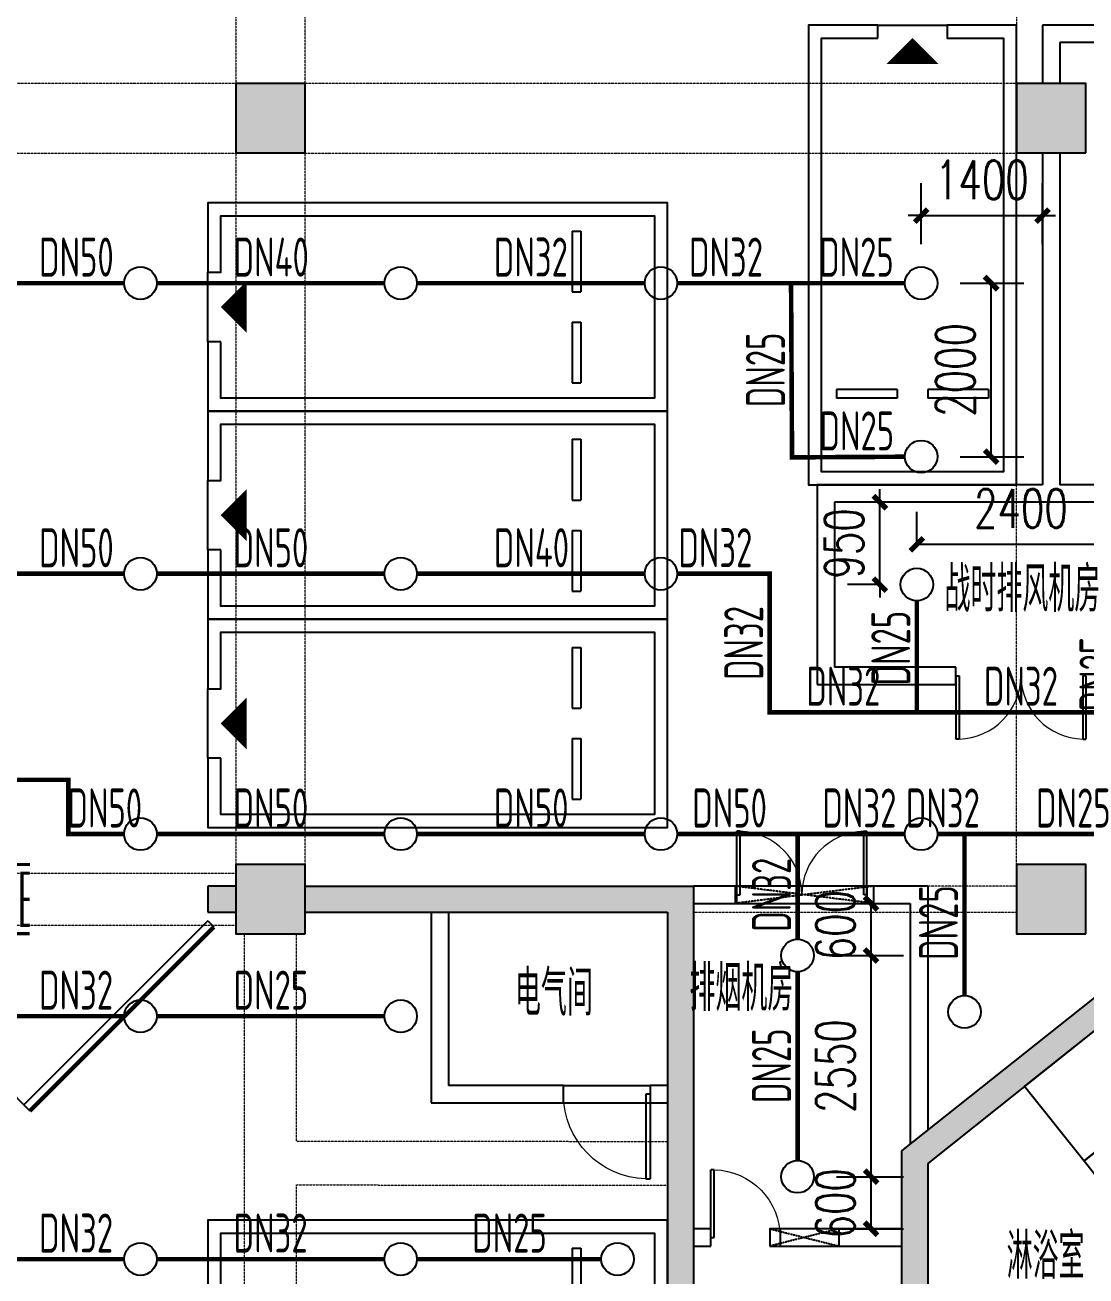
# Model space of a CAD drawing. Extents: x 6824721 to 16538177, y 2478193 to 6665639.
# Drawn here: x 8864383 to 8876614, y 2852107 to 2866526 of the extents above; entities that cross this region are included whole.
import ezdxf

# ---------------------------------------------------------------- set-up
doc = ezdxf.new("R2010")
doc.units = 0
doc.header["$LTSCALE"] = 10
doc.linetypes.add('DASH', pattern=[0.35, 0.25, -0.1])
for name, color, linetype in [('0-wo', 8, 'Continuous'), ('00-停车位', 67, 'Continuous'), ('PUB_HATCH', 8, 'Continuous'), ('S-梁-虚线', 4, 'DASH'), ('W-EQUIP_喷头', 7, 'Continuous'), ('W-PIPE-喷淋中', 6, 'Continuous'), ('W-TEXT_喷淋', 7, 'Continuous'), ('W-TWT_DIM', 3, 'Continuous'), ('W-VALVE_喷淋', 7, 'Continuous'), ('画水辅助', 6, 'Continuous')]:
    doc.layers.add(name, color=color, linetype=linetype)
doc.layers.add('钢梁', color=141, linetype='Continuous', lineweight=18)
doc.styles.add('8B2_02', font='tssdeng.shx', dxfattribs={"width": 0.7, "bigfont": 'TSSDCHN.shx'})
doc.styles.add('_TCH_DIM_T3', font='SIMPLEX', dxfattribs={"width": 0.705882, "bigfont": 'GBCBIG'})
doc.styles.add('_TWT_PIPEDN', font='TSSDENG', dxfattribs={"width": 0.8, "height": 3.5, "bigfont": 'TSSDCHN'})
doc.dimstyles.new('_TWT_ARCH&&150', dxfattribs={"dimtxt": 446.25, "dimasz": 150, "dimexe": 375, "dimexo": 450, "dimgap": 189.375, "dimtad": 1, "dimdec": 0, "dimzin": 0, "dimdsep": 46, "dimtxsty": '_TCH_DIM_T3', "dimblk": 'ARCHTICK', "dimcen": 0.09, "dimclrt": 7, "dimazin": 2, "dimtfac": 1, "dimtdec": 0, "dimtix": 1, "dimtmove": 2, "dimatfit": 3, "dimfxl": 0, "dimtolj": 1, "dimtzin": 0, "dimarcsym": 0})

# ---------------------------------------------------------------- blocks, each defined once
blk = doc.blocks.new('车位2400x5300')
at = {"layer": '00-停车位', "color": 251}
for p, q in [((-875, -1000), (-175, -1000)), ((-875, -1100), (-875, -1000)), ((-175, -1100), (-175, -1000)), ((175, -1000), (875, -1000)), ((175, -1100), (175, -1000)), ((875, -1100), (875, -1000)), ((-875, -1100), (-175, -1100)), ((175, -1100), (875, -1100)), ((400, -5300), (-400, -5300))]:
    blk.add_line(p, q, dxfattribs=at)
blk.add_lwpolyline([(400, -5150), (400, -5300), (1200, -5300), (1200, 0), (-1200, 0), (-1200, -5300), (-400, -5300), (-400, -5150), (-1050, -5150), (-1050, -150), (1050, -150), (1050, -5150), (400, -5150)], dxfattribs=at)
blk.add_lwpolyline([(0, -5150, 0, 600, 0), (0, -4850, 600, 600, 0)], format="xyseb", dxfattribs=at)
blk = doc.blocks.new('A$C405108C4')
at = {"color": 252, "linetype": 'DASH'}
for points in [[(165604, -87550), (164004, -87750)], [(165604, -87750), (164004, -87550)], [(165204, -91500), (164404, -91700)], [(164404, -91500), (165204, -91700)]]:
    blk.add_lwpolyline(points, dxfattribs=at)
at = {"layer": '画水辅助', "color": 4}
for points in [[(164004, -87750), (165604, -87750), (165604, -87550), (164004, -87550)], [(164404, -91700), (165204, -91700), (165204, -91500), (164404, -91500)]]:
    blk.add_lwpolyline(points, close=True, dxfattribs=at)
blk = doc.blocks.new('_FZH')
blk.add_lwpolyline([(-0.5, -0.5), (0.5, -0.5), (0.5, 0.5), (-0.5, 0.5)], close=True)
at = {"layer": 'PUB_HATCH'}
blk.add_solid([(-0.5, -0.5), (0.5, -0.5), (-0.5, 0.5), (0.5, 0.5)], dxfattribs=at)
blk = doc.blocks.new('$DorLib2D$00000091')
for p, q in [((-0.5, 0.0417), (-0.1464, 0.3952)), ((-0.1464, 0.3952), (-0.1582, 0.407)), ((0.1464, 0.3952), (0.1582, 0.407)), ((0.5, 0.0417), (0.1464, 0.3952)), ((-0.5, 0.0417), (-0.5118, 0.0535)), ((0.5, 0.0417), (0.5118, 0.0535))]:
    blk.add_line(p, q)
at = {"const_width": 0.00833}
for points in [[(-0.5118, 0.0535), (-0.1582, 0.407)], [(0.5118, 0.0535), (0.1582, 0.407)]]:
    blk.add_lwpolyline(points, dxfattribs=at)
for centre, start, end in [((-0.5, 0.0417), 0, 45), ((0.5, 0.0417), 135, 180)]:
    blk.add_arc(centre, 0.5, start, end)
blk = doc.blocks.new('$DorLib2D$00000002')
for p, q in [((-0.5, 0), (-0.5, 0.4875)), ((-0.475, 0.4875), (-0.5, 0.4875)), ((-0.475, 0), (-0.475, 0.4875)), ((0.475, 0), (0.475, 0.4875)), ((0.475, 0.4875), (0.5, 0.4875)), ((0.5, 0), (0.5, 0.4875)), ((-0.5, 0), (-0.475, 0)), ((0.5, 0), (0.475, 0))]:
    blk.add_line(p, q)
at = {"lineweight": 13}
for centre, start, end in [((-0.4875, 0), 0, 88.53072), ((0.4875, 0), 91.46928, 180)]:
    blk.add_arc(centre, 0.4875, start, end, dxfattribs=at)
blk = doc.blocks.new('$DorLib2D$00000001')
for p, q in [((0.45, 0.975), (0.5, 0.975)), ((0.45, 0), (0.45, 0.975)), ((0.5, 0), (0.5, 0.975)), ((0.5, 0), (0.45, 0))]:
    blk.add_line(p, q)
at = {"lineweight": 13}
blk.add_arc((0.475, 0), 0.975, 91.4693, 180, dxfattribs=at)
blk = doc.blocks.new('LIANGMOBAN')
at = {"layer": 'S-梁-虚线', "color": 8, "lineweight": 18}
for p, q in [((1997341, 160078), (1997341, 151878)), ((1998141, 151878), (1998141, 160078)), ((2006341, 160078), (2006341, 151878)), ((1997341, 151878), (1989141, 151878)), ((2006341, 151878), (1998141, 151878)), ((1989141, 151078), (1997341, 151078)), ((1997341, 151078), (1997341, 142878)), ((1998141, 142878), (1998141, 151078)), ((1998141, 151078), (2006341, 151078)), ((2006341, 142878), (2006341, 151078)), ((1989141, 142778), (1997341, 142778)), ((2006341, 142628), (2002627, 142628)), ((2002627, 142328), (2006341, 142328)), ((1989141, 142178), (1997341, 142178)), ((1997441, 133778), (1997441, 142078)), ((1998041, 139683), (1998041, 142078)), ((2002322, 139682), (1998041, 139683)), ((1998041, 133778), (1998041, 139183)), ((1998041, 139183), (2002321, 139182))]:
    blk.add_line(p, q, dxfattribs=at)
blk = doc.blocks.new('_ArchTick')
at = {"color": 0, "linetype": 'ByBlock', "const_width": 0.4}
blk.add_lwpolyline([(-0.5, -0.5), (0.5, 0.5)], dxfattribs=at)
blk = doc.blocks.new('*D534')
at = {"layer": 'Defpoints', "color": 0, "transparency": 16777216}
for p in [(8874238, 2861026), (8874664, 2861026), (8874664, 2860076)]:
    blk.add_point(p, dxfattribs=at)
at = {"layer": 'W-TWT_DIM', "color": 0, "lineweight": -2, "transparency": 16777216}
for p, q in [((8874238, 2861026), (8874238, 2861176)), ((8874214, 2861026), (8873863, 2861026)), ((8874238, 2860076), (8874238, 2861026)), ((8874214, 2860076), (8873863, 2860076)), ((8874238, 2860076), (8874238, 2859926))]:
    blk.add_line(p, q, dxfattribs=at)
at = {"layer": 'W-TWT_DIM', "color": 0, "lineweight": -2, "transparency": 16777216, "xscale": 150, "yscale": 150, "zscale": 150}
for p, rotation in [((8874238, 2861026), 270), ((8874238, 2860076), 90)]:
    blk.add_blockref('_ArchTick', p, dxfattribs=dict(at, rotation=rotation))
at = {"layer": 'W-TWT_DIM', "color": 7, "transparency": 16777216, "insert": (8873825, 2860551), "char_height": 446.2, "attachment_point": 5, "rotation": 90, "style": '_TCH_DIM_T3'}
blk.add_mtext('\\A1;950', dxfattribs=at)
blk = doc.blocks.new('*D535')
at = {"layer": 'Defpoints', "color": 0, "transparency": 16777216}
for p in [(8877064, 2860542), (8874664, 2860076), (8877064, 2860076)]:
    blk.add_point(p, dxfattribs=at)
at = {"layer": 'W-TWT_DIM', "color": 0, "lineweight": -2, "transparency": 16777216}
for p, q in [((8874664, 2860526), (8874664, 2860917)), ((8877064, 2860526), (8877064, 2860917)), ((8874664, 2860542), (8877064, 2860542))]:
    blk.add_line(p, q, dxfattribs=at)
at = {"layer": 'W-TWT_DIM', "color": 0, "lineweight": -2, "transparency": 16777216, "xscale": 150, "yscale": 150, "zscale": 150, "rotation": 180}
blk.add_blockref('_ArchTick', (8874664, 2860542), dxfattribs=at)
at = {"layer": 'W-TWT_DIM', "color": 0, "lineweight": -2, "transparency": 16777216, "xscale": 150, "yscale": 150, "zscale": 150}
blk.add_blockref('_ArchTick', (8877064, 2860542), dxfattribs=at)
at = {"layer": 'W-TWT_DIM', "color": 7, "transparency": 16777216, "insert": (8875864, 2860954), "char_height": 446.2, "attachment_point": 5, "style": '_TCH_DIM_T3'}
blk.add_mtext('\\A1;2400', dxfattribs=at)
blk = doc.blocks.new('*D1197')
at = {"layer": 'Defpoints', "color": 0, "transparency": 16777216}
for p in [(8874714, 2863551), (8875521, 2863551), (8874714, 2861551)]:
    blk.add_point(p, dxfattribs=at)
at = {"layer": 'W-TWT_DIM', "color": 0, "lineweight": -2, "transparency": 16777216}
for p, q in [((8875164, 2863551), (8875896, 2863551)), ((8875521, 2861551), (8875521, 2863551)), ((8875164, 2861551), (8875896, 2861551))]:
    blk.add_line(p, q, dxfattribs=at)
at = {"layer": 'W-TWT_DIM', "color": 0, "lineweight": -2, "transparency": 16777216, "xscale": 150, "yscale": 150, "zscale": 150}
for p, rotation in [((8875521, 2863551), 90), ((8875521, 2861551), 270)]:
    blk.add_blockref('_ArchTick', p, dxfattribs=dict(at, rotation=rotation))
at = {"layer": 'W-TWT_DIM', "color": 7, "transparency": 16777216, "insert": (8875108, 2862551), "char_height": 446.2, "attachment_point": 5, "rotation": 90, "style": '_TCH_DIM_T3'}
blk.add_mtext('\\A1;2000', dxfattribs=at)
blk = doc.blocks.new('*D1198')
at = {"layer": 'Defpoints', "color": 0, "transparency": 16777216}
for p in [(8876114, 2864329), (8874714, 2863551), (8876114, 2863551)]:
    blk.add_point(p, dxfattribs=at)
at = {"layer": 'W-TWT_DIM', "color": 0, "lineweight": -2, "transparency": 16777216}
for p, q in [((8874714, 2864001), (8874714, 2864704)), ((8876114, 2864001), (8876114, 2864704)), ((8874714, 2864329), (8874564, 2864329)), ((8874714, 2864329), (8876114, 2864329)), ((8876114, 2864329), (8876264, 2864329))]:
    blk.add_line(p, q, dxfattribs=at)
at = {"layer": 'W-TWT_DIM', "color": 0, "lineweight": -2, "transparency": 16777216, "xscale": 150, "yscale": 150, "zscale": 150}
blk.add_blockref('_ArchTick', (8874714, 2864329), dxfattribs=at)
at = {"layer": 'W-TWT_DIM', "color": 0, "lineweight": -2, "transparency": 16777216, "xscale": 150, "yscale": 150, "zscale": 150, "rotation": 180}
blk.add_blockref('_ArchTick', (8876114, 2864329), dxfattribs=at)
at = {"layer": 'W-TWT_DIM', "color": 7, "transparency": 16777216, "insert": (8875414, 2864741), "char_height": 446.2, "attachment_point": 5, "style": '_TCH_DIM_T3'}
blk.add_mtext('\\A1;1400', dxfattribs=at)
blk = doc.blocks.new('*D1215')
at = {"layer": 'Defpoints', "color": 0, "transparency": 16777216}
for p in [(8873289, 2853251), (8874137, 2853251), (8873289, 2852651)]:
    blk.add_point(p, dxfattribs=at)
at = {"layer": 'W-TWT_DIM', "color": 0, "lineweight": -2, "transparency": 16777216}
for p, q in [((8873739, 2853251), (8874512, 2853251)), ((8874137, 2852651), (8874137, 2853251)), ((8873739, 2852651), (8874512, 2852651))]:
    blk.add_line(p, q, dxfattribs=at)
at = {"layer": 'W-TWT_DIM', "color": 0, "lineweight": -2, "transparency": 16777216, "xscale": 150, "yscale": 150, "zscale": 150}
for p, rotation in [((8874137, 2853251), 90), ((8874137, 2852651), 270)]:
    blk.add_blockref('_ArchTick', p, dxfattribs=dict(at, rotation=rotation))
at = {"layer": 'W-TWT_DIM', "color": 7, "transparency": 16777216, "insert": (8873725, 2852945), "char_height": 446.2, "attachment_point": 5, "rotation": 90, "style": '_TCH_DIM_T3'}
blk.add_mtext('\\A1;600', dxfattribs=at)
blk = doc.blocks.new('*D1216')
at = {"layer": 'Defpoints', "color": 0, "transparency": 16777216}
for p in [(8873289, 2855801), (8874137, 2855801), (8873289, 2853251)]:
    blk.add_point(p, dxfattribs=at)
at = {"layer": 'W-TWT_DIM', "color": 0, "lineweight": -2, "transparency": 16777216}
for p, q in [((8873739, 2855801), (8874512, 2855801)), ((8874137, 2853251), (8874137, 2855801)), ((8873739, 2853251), (8874512, 2853251))]:
    blk.add_line(p, q, dxfattribs=at)
at = {"layer": 'W-TWT_DIM', "color": 0, "lineweight": -2, "transparency": 16777216, "xscale": 150, "yscale": 150, "zscale": 150}
for p, rotation in [((8874137, 2855801), 90), ((8874137, 2853251), 270)]:
    blk.add_blockref('_ArchTick', p, dxfattribs=dict(at, rotation=rotation))
at = {"layer": 'W-TWT_DIM', "color": 7, "transparency": 16777216, "insert": (8873725, 2854526), "char_height": 446.2, "attachment_point": 5, "rotation": 90, "style": '_TCH_DIM_T3'}
blk.add_mtext('\\A1;2550', dxfattribs=at)
blk = doc.blocks.new('*D1217')
at = {"layer": 'Defpoints', "color": 0, "transparency": 16777216}
for p in [(8873289, 2856401), (8874137, 2856401), (8873289, 2855801)]:
    blk.add_point(p, dxfattribs=at)
at = {"layer": 'W-TWT_DIM', "color": 0, "lineweight": -2, "transparency": 16777216}
for p, q in [((8873739, 2856401), (8874512, 2856401)), ((8874137, 2855801), (8874137, 2856401)), ((8873739, 2855801), (8874512, 2855801))]:
    blk.add_line(p, q, dxfattribs=at)
at = {"layer": 'W-TWT_DIM', "color": 0, "lineweight": -2, "transparency": 16777216, "xscale": 150, "yscale": 150, "zscale": 150}
for p, rotation in [((8874137, 2856401), 90), ((8874137, 2855801), 270)]:
    blk.add_blockref('_ArchTick', p, dxfattribs=dict(at, rotation=rotation))
at = {"layer": 'W-TWT_DIM', "color": 7, "transparency": 16777216, "insert": (8873725, 2856151), "char_height": 446.2, "attachment_point": 5, "rotation": 90, "style": '_TCH_DIM_T3'}
blk.add_mtext('\\A1;600', dxfattribs=at)
blk = doc.blocks.new('$TwtSys$00000125')
blk.add_circle((0, 0, 0), 1)
blk = doc.blocks.new('$VALVE$00000551')
at = {"const_width": 30}
for points in [[(-332, -177), (-332, 175)], [(-2, 100), (-252, 100), (-252, 175)], [(-2, 100), (-2, 175)], [(-2, 100), (248, 100), (248, 175)], [(332, -175), (332, 177)], [(-252, -175), (-252, -100), (-2, -100)], [(-2, -175), (-2, -100)], [(248, -175), (248, -100), (-2, -100)]]:
    blk.add_lwpolyline(points, dxfattribs=at)

msp = doc.modelspace()

# ---------------------------------------------------------------- hatches: boundary and pattern name
at = {"layer": '0-wo'}
for points in [[(8866814.1, 2856301.5), (8866814.1, 2856601.5), (8866489.1, 2856601.5), (8866489.1, 2856301.5)], [(8867614.1, 2856601.5), (8867614.1, 2856301.5), (8869164.1, 2856301.5), (8869164.1, 2856601.5)], [(8869164.1, 2856601.5), (8869164.1, 2856301.5), (8871789.1, 2856301.5), (8872089.1, 2856601.5)], [(8872089.1, 2856601.5), (8871789.1, 2856301.5), (8871789.1, 2854201.5), (8872089.1, 2854201.5)], [(8878035.2, 2856116.6), (8877988.8, 2856335.3), (8874489.1, 2853548.3), (8874789.1, 2853403.7), (8877941, 2855913.8)], [(8872089.1, 2854201.5), (8871789.1, 2854201.5), (8871789.1, 2852551.5), (8872089.1, 2852551.5)], [(8874789.1, 2853403.7), (8874489.1, 2853548.3), (8874489.1, 2852551.5), (8874789.1, 2852551.5)], [(8872089.1, 2852551.5), (8871789.1, 2852551.5), (8871789.1, 2850107.7), (8872089.1, 2850241.3)], [(8874789.1, 2852551.5), (8874489.1, 2852551.5), (8874489.1, 2851129.2), (8874789.1, 2851262.8)]]:
    msp.add_hatch(color=8, dxfattribs=at).paths.add_polyline_path(points)
at = {"layer": 'W-PIPE-喷淋中'}
for points in [[(8873225.4, 2861543.1), (8873199.2, 2861542.9), (8873199.3, 2861516.7)], [(8873225.4, 2861543.1), (8873225.6, 2861516.8), (8873199.3, 2861516.7)], [(8872968, 2860201.5), (8872994.2, 2860201.5), (8872994.2, 2860227.7)], [(8872968, 2860201.5), (8872968, 2860227.7), (8872994.2, 2860227.7)], [(8872968, 2858604.4), (8872941.7, 2858604.4), (8872941.7, 2858578.2)], [(8872968, 2858604.4), (8872968, 2858578.2), (8872941.7, 2858578.2)], [(8864882.4, 2857826.6), (8864908.7, 2857826.6), (8864908.7, 2857852.8)], [(8864882.4, 2857826.6), (8864882.4, 2857852.8), (8864908.7, 2857852.8)], [(8864882.4, 2857201.5), (8864882.4, 2857175.2), (8864856.2, 2857175.2)], [(8864882.4, 2857201.5), (8864856.2, 2857201.5), (8864856.2, 2857175.2)]]:
    msp.add_hatch(color=256, dxfattribs=at).paths.add_polyline_path(points)

# ---------------------------------------------------------------- linework, layer by layer
at = {"layer": '0-wo', "color": 8}
for p, q in [((8881614.1, 2866526.5), (8876114.1, 2866526.5)), ((8876114.1, 2866526.5), (8876114.1, 2865851.5)), ((8881614.1, 2866326.5), (8876314.1, 2866326.5)), ((8876314.1, 2866326.5), (8876314.1, 2865851.5)), ((8876114.1, 2865051.5), (8876114.1, 2861226.5)), ((8876314.1, 2865051.5), (8876314.1, 2861226.5)), ((8876114.1, 2861226.5), (8873514.1, 2861226.5)), ((8873514.1, 2861226.5), (8873514.1, 2858926.5)), ((8878114.1, 2861226.5), (8876314.1, 2861226.5)), ((8876214.1, 2861026.5), (8873714.1, 2861026.5)), ((8873714.1, 2861026.5), (8873714.1, 2859126.5)), ((8878014.1, 2861026.5), (8876214.1, 2861026.5)), ((8875114.1, 2859126.5), (8873714.1, 2859126.5)), ((8875114.1, 2858926.5), (8875114.1, 2859126.5)), ((8873514.1, 2858926.5), (8875114.1, 2858926.5)), ((8866814.1, 2856601.5), (8866489.1, 2856601.5)), ((8866489.1, 2856601.5), (8866489.1, 2856301.5)), ((8867614.1, 2856601.5), (8869164.1, 2856601.5)), ((8869164.1, 2856601.5), (8872089.1, 2856601.5)), ((8872089.1, 2856601.5), (8872089.1, 2854201.5)), ((8872589.1, 2856601.5), (8872089.1, 2856601.5)), ((8872089.1, 2856601.5), (8872089.1, 2856401.5)), ((8872589.1, 2856401.5), (8872589.1, 2856601.5)), ((8874789.1, 2856601.5), (8874089.1, 2856601.5)), ((8874089.1, 2856601.5), (8874089.1, 2856401.5)), ((8874789.1, 2856601.5), (8874789.1, 2853787.2)), ((8872089.1, 2856401.5), (8872589.1, 2856401.5)), ((8874089.1, 2856401.5), (8874589.1, 2856401.5)), ((8874589.1, 2856401.5), (8874589.1, 2853627.9)), ((8866489.1, 2856301.5), (8866814.1, 2856301.5)), ((8867614.1, 2856301.5), (8869164.1, 2856301.5)), ((8869064.1, 2856301.5), (8869064.1, 2854101.5)), ((8869164.1, 2856301.5), (8871789.1, 2856301.5)), ((8869264.1, 2856301.5), (8869264.1, 2854301.5)), ((8871789.1, 2856301.5), (8871789.1, 2854201.5)), ((8877988.8, 2856335.3), (8874489.1, 2853548.3)), ((8877941, 2855913.8), (8874789.1, 2853403.7)), ((8870589.1, 2854301.5), (8869264.1, 2854301.5)), ((8870589.1, 2854101.5), (8870589.1, 2854301.5)), ((8870589.1, 2854301.5), (8871589.1, 2854301.5)), ((8871789.1, 2854301.5), (8871589.1, 2854301.5)), ((8871589.1, 2854301.5), (8871589.1, 2854101.5)), ((8871789.1, 2854201.5), (8871789.1, 2852551.5)), ((8872089.1, 2854201.5), (8872089.1, 2852551.5)), ((8869064.1, 2854101.5), (8870589.1, 2854101.5)), ((8870589.1, 2854101.5), (8871589.1, 2854101.5)), ((8871589.1, 2854101.5), (8871789.1, 2854101.5)), ((8874489.1, 2853548.3), (8874489.1, 2852551.5)), ((8874789.1, 2853403.7), (8874789.1, 2852551.5)), ((8872289.1, 2852651.5), (8872089.1, 2852651.5)), ((8872289.1, 2852451.5), (8872289.1, 2852651.5)), ((8874489.1, 2852651.5), (8873089.1, 2852651.5)), ((8873089.1, 2852651.5), (8873089.1, 2852451.5)), ((8871789.1, 2852551.5), (8871789.1, 2850107.7)), ((8872089.1, 2852551.5), (8872089.1, 2850241.3)), ((8872089.1, 2852451.5), (8872289.1, 2852451.5)), ((8873089.1, 2852451.5), (8874489.1, 2852451.5)), ((8874489.1, 2852551.5), (8874489.1, 2851129.2)), ((8874789.1, 2852551.5), (8874789.1, 2851262.8))]:
    msp.add_line(p, q, dxfattribs=at)
for points in [[(8877452.9, 2854118.9), (8876767.7, 2854979.3), (8875907.2, 2854294.1), (8876592.4, 2853433.6)], [(8878138.2, 2853258.4), (8877452.9, 2854118.9), (8876592.4, 2853433.6), (8877277.7, 2852573.1)]]:
    msp.add_lwpolyline(points, close=True, dxfattribs=at)
at = {"layer": 'W-PIPE-喷淋中', "ltscale": 1.5, "const_width": 52.5}
for points in [[(8865526.6, 2863551.5), (8864228.5, 2863551.5)], [(8865901.6, 2863551.5), (8868526.6, 2863551.5)], [(8868901.6, 2863551.5), (8871526.6, 2863551.5)], [(8871901.6, 2863551.5), (8873214.1, 2863551.5)], [(8873214.1, 2863551.5), (8873225.4, 2861543.1)], [(8873214.1, 2863551.5), (8874526.6, 2863551.5)], [(8873225.4, 2861543.1), (8874526.6, 2861550.4)], [(8865526.6, 2860201.5), (8864228.5, 2860201.5)], [(8865901.6, 2860201.5), (8868526.6, 2860201.5)], [(8868901.6, 2860201.5), (8871526.6, 2860201.5)], [(8871901.6, 2860201.5), (8872968, 2860201.5)], [(8872968, 2858604.4), (8872968, 2860201.5)], [(8874664.1, 2859889), (8874664.1, 2858604.4)], [(8874664.1, 2858604.4), (8872968, 2858604.4)], [(8877064.1, 2858604.4), (8874664.1, 2858604.4)], [(8864882.4, 2857826.6), (8864228.5, 2857826.6)], [(8864882.4, 2857201.5), (8864882.4, 2857826.6)], [(8864882.4, 2857201.5), (8865526.6, 2857201.5)], [(8865901.6, 2857201.5), (8868526.6, 2857201.5)], [(8868901.6, 2857201.5), (8871526.6, 2857201.5)], [(8871901.6, 2857201.5), (8873289.1, 2857201.5)], [(8873289.1, 2857201.5), (8874526.6, 2857201.5)], [(8873289.1, 2855989), (8873289.1, 2857201.5)], [(8874901.6, 2857201.5), (8875214.1, 2857201.5)], [(8875214.1, 2855339), (8875214.1, 2857201.5)], [(8875214.1, 2857201.5), (8877526.6, 2857201.5)], [(8873289.1, 2853439), (8873289.1, 2855614)], [(8865526.6, 2855101.5), (8864228.5, 2855101.5)], [(8865901.6, 2855101.5), (8868526.6, 2855101.5)], [(8865526.6, 2852301.5), (8864228.5, 2852301.5)], [(8865901.6, 2852301.5), (8868526.6, 2852301.5)], [(8868901.6, 2852301.5), (8871026.6, 2852301.5)]]:
    msp.add_lwpolyline(points, dxfattribs=at)

# ---------------------------------------------------------------- block references
at = {"layer": '0-wo', "color": 8}
msp.add_blockref('A$C405108C4', (8708564.1, 2944151.5), dxfattribs=at)
for p, rotation in [((8874614.1, 2861226.5), 180), ((8871789.1, 2863276.5), 270), ((8871789.1, 2860876.5), 270), ((8871789.1, 2858476.5), 270), ((8871789.1, 2851551.5), 270)]:
    msp.add_blockref('车位2400x5300', p, dxfattribs=dict(at, rotation=rotation))
for name, p, xscale, yscale, zscale, rotation in [('_FZH', (8867214.1, 2865451.5), 800, 800, 800, 90), ('_FZH', (8876214.1, 2865451.5), 800, 800, 800, 90), ('$DorLib2D$00000002', (8875864.1, 2859026.5), 1500, 1500, 200, 180), ('_FZH', (8867214.1, 2856451.5), 800, 800, 800, 90), ('_FZH', (8876214.1, 2856451.5), 800, 800, 800, 90)]:
    msp.add_blockref(name, p, dxfattribs=dict(at, xscale=xscale, yscale=yscale, zscale=zscale, rotation=rotation))
for name, p, xscale, yscale, zscale in [('$DorLib2D$00000002', (8873339.1, 2856501.5), 1500, 1500, 200), ('$DorLib2D$00000091', (8863489.1, 2856451.5), -6000, -6000, 300), ('$DorLib2D$00000001', (8871089.1, 2854201.5), 1000, -1000, 1000), ('$DorLib2D$00000001', (8872689.1, 2852551.5), -800, 800, 200)]:
    msp.add_blockref(name, p, dxfattribs=dict(at, xscale=xscale, yscale=yscale, zscale=zscale))
at = {"layer": 'W-EQUIP_喷头', "xscale": 187.5, "yscale": 187.5, "zscale": 187.5}
for p in [(8865714.1, 2863551.5), (8868714.1, 2863551.5), (8871714.1, 2863551.5), (8874714.1, 2863551.5), (8874714.1, 2861551.5), (8865714.1, 2860201.5), (8868714.1, 2860201.5), (8871714.1, 2860201.5), (8874664.1, 2860076.5), (8865714.1, 2857201.5), (8868714.1, 2857201.5), (8871714.1, 2857201.5), (8874714.1, 2857201.5), (8873289.1, 2855801.5), (8875214.1, 2855151.5), (8865714.1, 2855101.5), (8868714.1, 2855101.5), (8873289.1, 2853251.5), (8865714.1, 2852301.5), (8868714.1, 2852301.5), (8871214.1, 2852301.5)]:
    msp.add_blockref('$TwtSys$00000125', p, dxfattribs=at)
at = {"layer": 'W-VALVE_喷淋', "xscale": -1.2, "yscale": 1.2, "zscale": 1.2, "rotation": 270}
msp.add_blockref('$VALVE$00000551', (8864228.5, 2856451.5), dxfattribs=at)
at = {"layer": '钢梁', "color": 6}
msp.add_blockref('LIANGMOBAN', (6869472.7, 2713973), dxfattribs=at)

# ---------------------------------------------------------------- texts
at = {"layer": '0-wo', "color": 6, "style": '8B2_02', "width": 0.6}
for s, p in [('战时排风机房', (8874983.5, 2859761.4)), ('电气间', (8870030.6, 2855106.7)), ('排烟机房', (8872043.4, 2855161.7)), ('淋浴室', (8875699.3, 2852073.9))]:
    msp.add_text(s, height=525, dxfattribs=at).set_placement(p)
at = {"layer": 'W-TEXT_喷淋', "style": '_TWT_PIPEDN', "width": 0.64}
for s, p in [('DN50', (8864544.8, 2863626.5)), ('DN40', (8866787.6, 2863626.5)), ('DN32', (8869787.6, 2863626.5)), ('DN32', (8872037.6, 2863626.5)), ('DN25', (8873537.6, 2863626.5)), ('DN25', (8873541.6, 2861622.3)), ('DN50', (8864544.8, 2860276.5)), ('DN50', (8866787.6, 2860276.5)), ('DN40', (8869787.6, 2860276.5)), ('DN32', (8871914.6, 2860276.5)), ('DN32', (8873389.6, 2858679.4)), ('DN32', (8875437.6, 2858679.4)), ('DN50', (8864871.8, 2857276.5)), ('DN50', (8866787.6, 2857276.5)), ('DN50', (8869787.6, 2857276.5)), ('DN50', (8872075.1, 2857276.5)), ('DN32', (8873575.1, 2857276.5)), ('DN32', (8874537.6, 2857276.5)), ('DN25', (8876037.6, 2857276.5)), ('DN32', (8864544.8, 2855176.5)), ('DN25', (8866787.6, 2855176.5)), ('DN32', (8864544.8, 2852376.5)), ('DN32', (8866787.6, 2852376.5)), ('DN25', (8869537.6, 2852376.5))]:
    msp.add_text(s, height=450, dxfattribs=at).set_placement(p)
for s, p in [('DN25', (8873144.8, 2862120.8)), ('DN32', (8872893, 2858976.5)), ('DN25', (8874589.1, 2858914)), ('DN25', (8876989.1, 2858614)), ('DN32', (8873214.1, 2856075)), ('DN25', (8875139.1, 2855750)), ('DN25', (8873214.1, 2854100))]:
    msp.add_text(s, height=450, rotation=90, dxfattribs=at).set_placement(p)

# ---------------------------------------------------------------- dimensions: what is measured, and where the dimension line sits
at = {"layer": 'W-TWT_DIM'}
for p1, p2, distance, picture, middle in [((8874714.1, 2863551.5), (8876114.1, 2863551.5), 777.1, '*D1198', (8875414.1, 2864741.1)), ((8874714.1, 2861551.5), (8874714.1, 2863551.5), -806.7, '*D1197', (8875108.3, 2862551.5)), ((8874664.1, 2860076.5), (8877064.1, 2860076.5), 465.3, '*D535', (8875864.1, 2860954.3)), ((8874664.1, 2860076.5), (8874664.1, 2861026.5), 426.2, '*D534', (8873825.4, 2860551.5)), ((8873289.1, 2853251.5), (8873289.1, 2855801.5), -848, '*D1216', (8873724.5, 2854526.5))]:
    dim = msp.add_aligned_dim(p1=p1, p2=p2, distance=distance, dimstyle='_TWT_ARCH&&150', dxfattribs=at)
    dim.commit()
    dim.dimension.update_dxf_attribs({"geometry": picture, "text_midpoint": middle})
for base, p1, p2, picture, middle in [((8874137, 2856401.5), (8873289.1, 2855801.5), (8873289.1, 2856401.5), '*D1217', (8873724.5, 2856151)), ((8874137, 2853251.5), (8873289.1, 2852651.5), (8873289.1, 2853251.5), '*D1215', (8873724.5, 2852945.2))]:
    dim = msp.add_linear_dim(base=base, p1=p1, p2=p2, angle=90, dimstyle='_TWT_ARCH&&150', dxfattribs=at)
    dim.commit()
    dim.dimension.update_dxf_attribs({"geometry": picture, "text_midpoint": middle, "dimtype": 129})

doc.saveas('drawing.dxf')
